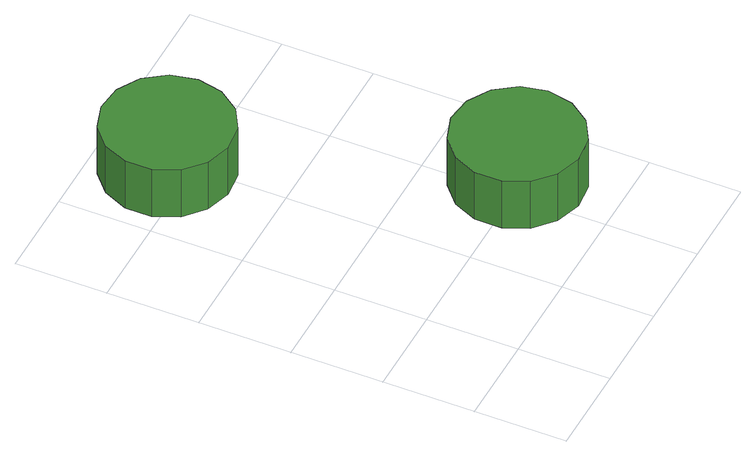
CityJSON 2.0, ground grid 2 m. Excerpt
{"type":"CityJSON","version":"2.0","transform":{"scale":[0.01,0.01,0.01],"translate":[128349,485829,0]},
"CityObjects":{
"tree1":{"type":"SolitaryVegetationObject","attributes":{"function":"something"},"geometry":[{"type":"MultiSurface","lod":"1","boundaries":[[[0,1,2,3,4,5,6,7,8,9,10,11,12,13,14]],[[15,16,17,18,19,20,21,22,23,24,25,26,27,28,29]],[[0,29,28,1]],[[1,28,27,2]],[[2,27,26,3]],[[3,26,25,4]],[[4,25,24,5]],[[5,24,23,6]],[[6,23,22,7]],[[7,22,21,8]],[[8,21,20,9]],[[9,20,19,10]],[[10,19,18,11]],[[11,18,17,12]],[[12,17,16,13]],[[13,16,15,14]],[[14,15,29,0]]]}]},
"tree2":{"type":"SolitaryVegetationObject","attributes":{"function":"something"},"geometry":[{"type":"MultiSurface","lod":"1","boundaries":[[[30,31,32,33,34,35,36,37,38,39,40,41,42,43,44]],[[45,46,47,48,49,50,51,52,53,54,55,56,57,58,59]],[[30,59,58,31]],[[31,58,57,32]],[[32,57,56,33]],[[33,56,55,34]],[[34,55,54,35]],[[35,54,53,36]],[[36,53,52,37]],[[37,52,51,38]],[[38,51,50,39]],[[39,50,49,40]],[[40,49,48,41]],[[41,48,47,42]],[[42,47,46,43]],[[43,46,45,44]],[[44,45,59,30]]]}]}
},
"vertices":[
[291,835,210],[279,892,210],[245,939,210],[195,968,210],[137,974,210],[82,956,210],[39,917,210],[15,864,210],[15,806,210],[39,753,210],[82,715,210],[137,697,210],[195,703,210],[245,732,210],[279,779,210],[279,779,85],[245,732,85],[195,703,85],[137,697,85],[82,715,85],[39,753,85],[15,806,85],[15,864,85],[39,917,85],[82,956,85],[137,974,85],[195,968,85],[245,939,85],[279,892,85],[291,835,85],
[581,211,185],[569,267,185],[535,314,185],[485,343,185],[427,350,185],[372,332,185],[328,293,185],[305,240,185],[305,182,185],[328,129,185],[372,90,185],[427,72,185],[485,78,185],[535,107,185],[569,154,185],[569,154,60],[535,107,60],[485,78,60],[427,72,60],[372,90,60],[328,129,60],[305,182,60],[305,240,60],[328,293,60],[372,332,60],[427,350,60],[485,343,60],[535,314,60],[569,267,60],[581,211,60]
]}
